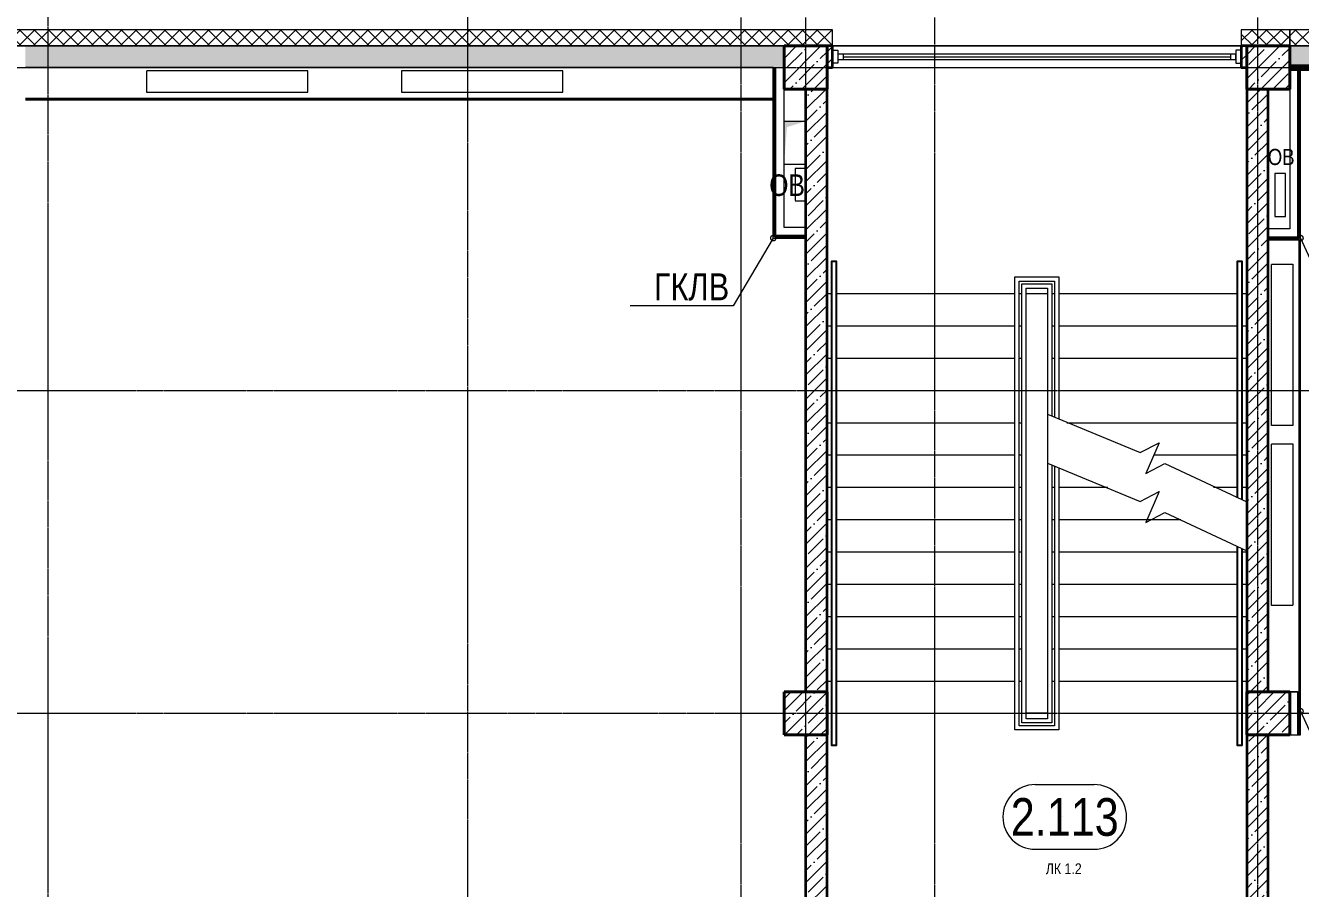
# Model space of a CAD drawing. Header units: millimetres. Extents: x -231292 to 573618, y -153144 to 564035.
# Drawn here: x 54733 to 66584, y 134302 to 142320 of the extents above; entities that cross this region are included whole.
import ezdxf
from ezdxf import colors
from ezdxf.entities.mleader import LeaderData, LeaderLine
from ezdxf.enums import TextEntityAlignment as Align
from ezdxf.math import Vec2, Vec3

# ---------------------------------------------------------------- set-up
doc = ezdxf.new("R2010")
doc.units = ezdxf.units.MM
doc.linetypes.add('CENTER2', pattern=[28.575, 19.05, -3.175, 3.175, -3.175])
doc.linetypes.add('HIDDEN2', pattern=[4.7625, 3.175, -1.5875])
doc.layers.get('0').update_dxf_attribs({"color": 250})
doc.layers.get('Defpoints').update_dxf_attribs({"color": 250})
for name, color, linetype, lineweight in [('11.4_11.5) Восст штроб. шпакл баз. 2 сл крс', 212, 'Continuous', 90), ('A-Wall-Open', 250, 'Continuous', 5), ('АР_Area', 250, 'Continuous', 5), ('АР_Колонны', 250, 'Continuous', 35), ('АР_Окна', 250, 'Continuous', 5), ('АР_Отопительные приборы', 250, 'HIDDEN2', 0), ('АР_Стены ЖБ', 250, 'Continuous', 35), ('АР_Стены ПЕНОблок', 250, 'Continuous', 20), ('АР_Тонкая', 250, 'Continuous', 5), ('АР_Утеплитель', 250, 'Continuous', 0), ('АР_Ф_ЛК', 250, 'Continuous', 5), ('АР_Штриховка', 250, 'Continuous', 0), ('Зашивка радиаторов тип 5 (спорт желтый)', 250, 'Continuous', 0), ('Зашивки ГКЛ на всю высоту', 250, 'Continuous', 0), ('КМ_Фахверки', 250, 'Continuous', 80), ('ОВ_Отопление', 250, 'Continuous', 0), ('Размеры зашивки ГКЛ', 250, 'Continuous', 0), ('РД_Оси_100', 250, 'Continuous', 0)]:
    doc.layers.add(name, color=color, linetype=linetype, lineweight=lineweight)
doc.layers.add('АР_Делит', color=250, linetype='Continuous', lineweight=0, plot=False)
doc.layers.add('РД_Витраж_проем', color=250, linetype='Continuous', lineweight=0, plot=False)
doc.styles.add('style1', font='ARIALN.TTF')
pattern_1 = [(45, (8883.4, 13229.69), (-112.2532, 112.2532), []), (45, (8995.66, 13229.69), (-112.2532, 112.2532), [198.4375, -39.6875, 0, -39.6875])]

# ---------------------------------------------------------------- blocks, each defined once
blk = doc.blocks.new('СОШ_2200_АР_ОСИ_М100_28.05.24')
at = {"layer": 'РД_Оси_100', "linetype": 'CENTER2'}
for p, q in [((49960, -6155), (49960, 139938.679)), ((-5954.958, 128700), (119910, 128700)), ((-5954.958, 125700), (119910, 125700)), ((-5954.958, 122700), (119910, 122700))]:
    blk.add_line(p, q, dxfattribs=at)
for points in [[(46060, -6163.105), (46060, 139538.679), (46130, 139938.679)], [(52500, 139938.679), (52500, -5755), (52358.276, -6155)], [(53100, 139938.679), (53100, -5755), (52949.266, -6155)], [(54300, 139938.679), (54300, -6155)], [(57300, 139938.679), (57300, -6155)]]:
    blk.add_lwpolyline(points, dxfattribs=at)
blk = doc.blocks.new('otv')
at = {"linetype": 'Continuous'}
blk.add_lwpolyline([(0, -1), (0, 0), (1, 0), (1, -1)], close=True, dxfattribs=at)
blk.add_solid([(0, -1), (0, 0), (0.135, -0.137), (1, 0)], dxfattribs=at)
blk = doc.blocks.new('_DotSmall')
at = {"color": 0, "linetype": 'ByBlock', "const_width": 0.5}
blk.add_lwpolyline([(-0.0625, 0, 1), (0.0625, 0, 1)], format="xyb", close=True, dxfattribs=at)
blk = doc.blocks.new('MOK-МаркаПом_овал_ареал')
for p, q in [((-2.75, 3), (2.75, 3)), ((-2.75, -3), (2.75, -3))]:
    blk.add_line(p, q)
for centre, radius, start, end in [((-2.75, 0), 3, 90, 270), ((2.75, 0), 3, 270, 90), ((-3.75, 0), 3.5, 0, 0.001)]:
    blk.add_arc(centre, radius, start, end)
at = {"color": 0, "style": 'style1'}
blk.add_attdef('АР-ПОМЕЩЕНИЕ:НОМЕР', text='', height=3.5, dxfattribs=at).set_placement((0, 0), align=Align.MIDDLE)
at = {"layer": 'Defpoints', "color": 2, "style": 'style1'}
blk.add_attdef('АР-ПОМЕЩЕНИЕ:НАИМЕНОВАНИЕ', text='', height=1, dxfattribs=at).set_placement((-0.09, -4.81), align=Align.MIDDLE)

msp = doc.modelspace()

# ---------------------------------------------------------------- hatches: boundary and pattern name
at = {"layer": 'АР_Штриховка', "linetype": 'Continuous', "lineweight": 0}
h = msp.add_hatch(dxfattribs=at)
h.set_pattern_fill('ANSI37', color=256, scale=30, style=0)
h.set_pattern_definition([(45, (8883.4, 13229.69), (-67.35192, 67.35192), []), (135, (8883.4, 13229.69), (-67.35192, -67.35192), [])])
h.paths.add_polyline_path([(46133.403, 142279.686), (46283.403, 142129.686), (62233.4, 142129.686), (62233.4, 142279.686)], flags=0)
h.paths.add_polyline_path([(66033.403, 142279.686), (66033.403, 142129.686), (66483.402, 142129.686), (66483.402, 142279.686)], flags=0)
h = msp.add_hatch(dxfattribs=at)
h.set_pattern_fill('ANSI37', color=256, scale=30, style=0)
h.set_pattern_definition([(45, (8883.4, 13229.69), (-67.35192, 67.35192), []), (135, (8883.4, 13229.69), (-67.35192, -67.35192), [])])
h.paths.add_polyline_path([(66483.403, 142279.686), (66483.403, 142129.686), (67283.403, 142129.686), (67283.403, 142279.686)], flags=0)
h.paths.add_polyline_path([(68783.403, 142279.686), (68783.403, 142129.686), (70283.403, 142129.686), (70283.403, 142279.686)], flags=0)
h.paths.add_polyline_path([(73183.403, 142279.686), (73183.403, 142129.686), (74683.403, 142129.686), (74683.403, 142279.686)], flags=0)
h.paths.add_polyline_path([(76183.403, 142279.686), (76183.403, 142129.686), (77683.403, 142129.686), (77683.403, 142279.686)], flags=0)
h.paths.add_polyline_path([(80583.403, 142279.686), (80583.403, 142129.686), (81483.403, 142129.686), (81483.403, 142279.686)], flags=0)
h = msp.add_hatch(dxfattribs=at)
h.set_pattern_fill('AR-CONC', color=256, angle=45, style=0)
h.set_pattern_definition([(95, (8883.4, 13229.69), (140.09465, 117.55338), [19.05, -209.55]), (40, (8883.4, 13229.69), (-160.01845, 110.17673), [15.24, -167.64058]), (145.45144, (8895.08, 13239.48), (-19.9238, 227.7301), [16.19, -178.09024]), (91.1842, (8847.48, 13265.6), (221.41024, 161.9534), [28.575, -314.325]), (141.63556, (8865.93, 13279.1), (-7.0866, 342.82676), [24.285, -267.1356]), (36.18415, (8847.48, 13265.6), (-7.0866, 342.82676), [22.85997, -251.45973]), (66, (8874.42, 13274.59), (179.51998, 34.89515), [19.05, -209.55]), (11, (8874.42, 13274.59), (-86.53993, 173.9412), [15.24, -167.64]), (116.45145, (8889.38, 13277.5), (92.98005, 208.83634), [16.19, -178.08994]), (82.5, (8883.4, 13229.686), (-57.60547, 61.973414), [0, -165.608, 0, -170.18, 0, -168.275]), (52.5, (8883.4, 13229.69), (-23.58973, 118.087), [0, -97.028, 0, -161.798, 0, -64.135]), (12.5, (8843.35, 13189.634), (99.927863, 91.826196), [0, -63.5, 0, -198.12, 0, -262.89]), (2.5, (8825.39, 13171.67), (86.7639, 122.72239), [0, -82.55, 0, -131.572, 0, -186.69])])
h.paths.add_polyline_path([(54733.403, 142129.686), (54733.403, 141929.686), (61783.402, 141929.686), (61783.402, 142129.686)], flags=0)
at = {"layer": 'АР_Штриховка', "linetype": 'Continuous', "lineweight": 5}
h = msp.add_hatch(dxfattribs=at)
h.set_pattern_fill('ANSI35', color=256, scale=25, style=0)
h.set_pattern_definition(pattern_1)
h.paths.add_polyline_path([(61783.4, 141729.686), (62183.4, 141729.686), (62183.4, 142129.686), (61783.4, 142129.686)], flags=0)
h = msp.add_hatch(dxfattribs=at)
h.set_pattern_fill('ANSI35', color=256, scale=25, angle=-360, style=0)
h.set_pattern_definition([(45, (8883.4, 13229.69), (-112.2532, 112.2532), []), (45, (8995.66, 13229.69), (-112.2532, 112.2532), [198.4375, -39.6875, 0, -39.6875])])
h.paths.add_polyline_path([(62183.4, 142129.686), (62183.4, 141929.686), (62233.4, 141929.686), (62233.4, 142129.686)], flags=0)
h.paths.add_polyline_path([(66033.403, 142129.686), (66033.403, 141929.686), (66083.403, 141929.686), (66083.403, 142129.686)], flags=0)
h = msp.add_hatch(dxfattribs=at)
h.set_pattern_fill('ANSI35', color=256, scale=25, style=0)
h.set_pattern_definition(pattern_1)
h.paths.add_polyline_path([(66083.403, 141729.686), (66483.403, 141729.686), (66483.403, 142129.686), (66083.403, 142129.686)], flags=0)
at = {"layer": 'АР_Штриховка', "linetype": 'Continuous', "lineweight": 0}
h = msp.add_hatch(dxfattribs=at)
h.set_pattern_fill('AR-CONC', color=256, style=0)
h.set_pattern_definition([(50, (8883.4, 13229.69), (182.18467, -15.93909), [19.05, -209.55]), (355, (8883.4, 13229.69), (-35.24342, 191.05685), [15.24, -167.64058]), (100.45144, (8898.58, 13228.36), (146.94125, 175.11775), [16.19, -178.09024]), (46.1842, (8883.4, 13280.49), (271.07904, -42.04233), [28.575, -314.325]), (96.63556, (8906, 13276.98), (237.40413, 247.42612), [24.285, -267.1356]), (351.18415, (8883.4, 13280.5), (237.40413, 247.4261), [22.85997, -251.45973]), (21, (8908.8, 13267.79), (151.61439, -102.2652), [19.05, -209.55]), (326, (8908.8, 13267.79), (61.80203, 184.18797), [15.24, -167.64]), (71.45144, (8921.44, 13259.26), (213.41642, 81.92277), [16.19, -178.08994]), (37.5, (8883.4, 13229.686), (3.088603, 84.55504), [0, -165.608, 0, -170.18, 0, -168.275]), (7.5, (8883.4, 13229.69), (66.81966, 100.180575), [0, -97.028, 0, -161.798, 0, -64.135]), (327.5, (8826.76, 13229.686), (135.590595, -5.728744), [0, -63.5, 0, -198.12, 0, -262.89]), (317.5, (8801.36, 13229.69), (148.12918, 25.42649), [0, -82.55, 0, -131.572, 0, -186.69])])
h.paths.add_polyline_path([(66483.403, 142129.686), (66483.403, 141929.686), (67283.403, 141929.686), (67283.403, 142129.686)], flags=0)
h.paths.add_polyline_path([(68783.403, 142129.686), (68783.403, 141929.686), (70283.403, 141929.686), (70283.403, 142129.686)], flags=0)
h.paths.add_polyline_path([(73183.403, 142129.686), (73183.403, 141929.686), (74683.403, 141929.686), (74683.403, 142129.686)], flags=0)
h.paths.add_polyline_path([(76183.403, 142129.686), (76183.403, 141929.686), (77683.403, 141929.686), (77683.403, 142129.686)], flags=0)
h.paths.add_polyline_path([(80583.403, 142129.686), (80583.403, 141929.686), (81483.403, 141929.686), (81483.403, 142129.686)], flags=0)
at = {"layer": 'АР_Штриховка', "linetype": 'Continuous', "lineweight": 5}
h = msp.add_hatch(dxfattribs=at)
h.set_pattern_fill('ANSI35', color=256, scale=25, angle=-360, style=0)
h.set_pattern_definition([(45, (8883.4, 13229.69), (-112.2532, 112.2532), []), (45, (8995.66, 13229.69), (-112.2532, 112.2532), [198.4375, -39.6875, 0, -39.6875])])
h.paths.add_polyline_path([(62183.403, 141729.686), (61983.403, 141729.686), (61983.403, 136129.686), (62183.403, 136129.686)], flags=0)
h = msp.add_hatch(dxfattribs=at)
h.set_pattern_fill('ANSI35', color=256, scale=25, angle=-360, style=0)
h.set_pattern_definition([(45, (8883.4, 13229.69), (-112.2532, 112.2532), []), (45, (8995.66, 13229.69), (-112.2532, 112.2532), [198.4375, -39.6875, 0, -39.6875])])
h.paths.add_polyline_path([(66283.403, 141729.686), (66083.403, 141729.686), (66083.403, 136129.686), (66283.403, 136129.686)], flags=0)
h = msp.add_hatch(dxfattribs=at)
h.set_pattern_fill('ANSI35', color=256, scale=25, style=0)
h.set_pattern_definition(pattern_1)
h.paths.add_polyline_path([(61783.4, 135729.686), (62183.4, 135729.686), (62183.4, 136129.686), (61783.4, 136129.686)], flags=0)
h = msp.add_hatch(dxfattribs=at)
h.set_pattern_fill('ANSI35', color=256, scale=25, style=0)
h.set_pattern_definition(pattern_1)
h.paths.add_polyline_path([(66083.403, 135729.686), (66483.403, 135729.686), (66483.403, 136129.686), (66083.403, 136129.686)], flags=0)
h = msp.add_hatch(dxfattribs=at)
h.set_pattern_fill('ANSI35', color=256, scale=25, angle=-360, style=0)
h.set_pattern_definition([(45, (8883.4, 13229.69), (-112.2532, 112.2532), []), (45, (8995.66, 13229.69), (-112.2532, 112.2532), [198.4375, -39.6875, 0, -39.6875])])
h.paths.add_polyline_path([(62183.403, 135729.686), (61983.403, 135729.686), (61983.403, 133129.686), (62183.403, 133129.686)], flags=0)
h = msp.add_hatch(dxfattribs=at)
h.set_pattern_fill('ANSI35', color=256, scale=25, angle=-360, style=0)
h.set_pattern_definition([(45, (8883.4, 13229.69), (-112.2532, 112.2532), []), (45, (8995.66, 13229.69), (-112.2532, 112.2532), [198.4375, -39.6875, 0, -39.6875])])
h.paths.add_polyline_path([(66283.403, 135729.686), (66083.403, 135729.686), (66083.403, 133129.686), (66283.403, 133129.686)], flags=0)

# ---------------------------------------------------------------- linework, layer by layer
for points in [[(62268.4, 139829.686), (62268.4, 135629.686), (62228.4, 135629.686), (62228.4, 140129.686), (62268.4, 140129.686), (62268.4, 139829.686)], [(66038.403, 137458.304), (66038.403, 135629.686), (65998.403, 135629.686), (65998.403, 137475.934)]]:
    msp.add_lwpolyline(points)
at = {"color": 5}
msp.add_lwpolyline([(65998.403, 137930.741), (65998.403, 140129.686), (66038.403, 140129.686), (66038.403, 137913.111)], dxfattribs=at)
at = {"layer": '11.4_11.5) Восст штроб. шпакл баз. 2 сл крс'}
msp.add_lwpolyline([(66483.403, 141929.686), (73733.403, 141929.686)], dxfattribs=at)
at = {"layer": 'A-Wall-Open', "linetype": 'Continuous', "lineweight": 5}
msp.add_line((62233.4, 142129.686), (66033.403, 142129.686), dxfattribs=at)
at = {"layer": 'АР_Делит'}
msp.add_lwpolyline([(62183.4, 133029.686), (62183.4, 141929.686), (66083.403, 141929.686), (66083.403, 133029.686)], close=True, dxfattribs=at)
at = {"layer": 'АР_Колонны', "linetype": 'HIDDEN2', "lineweight": 25}
for p, q in [((61783.4, 142129.686), (62183.4, 142129.686)), ((61783.4, 141729.686), (61783.4, 142129.686)), ((62183.4, 142129.686), (62183.4, 141729.686)), ((66083.403, 142129.686), (66483.403, 142129.686)), ((66083.403, 141729.686), (66083.403, 142129.686)), ((66483.403, 142129.686), (66483.403, 141729.686)), ((62183.4, 141729.686), (61783.4, 141729.686)), ((66483.403, 141729.686), (66083.403, 141729.686)), ((61783.4, 136129.686), (62183.4, 136129.686)), ((61783.4, 135729.686), (61783.4, 136129.686)), ((62183.4, 136129.686), (62183.4, 135729.686)), ((66083.403, 136129.686), (66483.403, 136129.686)), ((66083.403, 135729.686), (66083.403, 136129.686)), ((66483.403, 136129.686), (66483.403, 135729.686)), ((62183.4, 135729.686), (61783.4, 135729.686)), ((66483.403, 135729.686), (66083.403, 135729.686))]:
    msp.add_line(p, q, dxfattribs=at)
at = {"layer": 'АР_Колонны', "linetype": 'Continuous', "lineweight": 35}
for p, q in [((61783.4, 142129.686), (62183.4, 142129.686)), ((61783.4, 141729.686), (61783.4, 142129.686)), ((62183.4, 141729.686), (62183.4, 142129.686)), ((66083.403, 142129.686), (66483.403, 142129.686)), ((66083.403, 141729.686), (66083.403, 142129.686)), ((66483.403, 141729.686), (66483.403, 142129.686)), ((61783.4, 141729.686), (62183.4, 141729.686)), ((66083.403, 141729.686), (66483.403, 141729.686)), ((61783.4, 136129.686), (62183.4, 136129.686)), ((61783.4, 135729.686), (61783.4, 136129.686)), ((62183.4, 135729.686), (62183.4, 136129.686)), ((66083.403, 136129.686), (66483.403, 136129.686)), ((66083.403, 135729.686), (66083.403, 136129.686)), ((66483.403, 135729.686), (66483.403, 136129.686)), ((61783.4, 135729.686), (62183.4, 135729.686)), ((66083.403, 135729.686), (66483.403, 135729.686))]:
    msp.add_line(p, q, dxfattribs=at)
at = {"layer": 'АР_Окна', "linetype": 'Continuous', "lineweight": 5}
for p, q in [((62233.4, 142129.686), (66033.403, 142129.686)), ((62333.4, 142054.686), (62333.4, 142004.686)), ((62333.4, 142029.686), (65933.403, 142029.686)), ((65933.403, 142054.686), (65933.403, 142004.686)), ((62233.4, 141929.686), (66033.403, 141929.686))]:
    msp.add_line(p, q, dxfattribs=at)
for points in [[(62283.4, 141969.686), (62233.4, 141969.686), (62233.4, 142089.686), (62283.4, 142089.686)], [(65983.403, 141969.686), (66033.403, 141969.686), (66033.403, 142089.686), (65983.403, 142089.686)], [(62283.4, 142054.686), (62283.4, 142004.686), (65983.403, 142004.686), (65983.403, 142054.686)]]:
    msp.add_lwpolyline(points, close=True, dxfattribs=at)
at = {"layer": 'АР_Отопительные приборы'}
for points in [[(57358.523, 141899.686), (55858.523, 141899.686), (55858.523, 141699.686), (57358.523, 141699.686)], [(59727.588, 141899.686), (58227.588, 141899.686), (58227.588, 141699.686), (59727.588, 141699.686)], [(61986.262, 140990.834), (61886.262, 140990.834), (61886.262, 140690.834), (61986.262, 140690.834)], [(66313.403, 140101.993), (66513.403, 140101.993), (66513.403, 138601.993), (66313.403, 138601.993)], [(66313.403, 138431.909), (66513.403, 138431.909), (66513.403, 136931.909), (66313.403, 136931.909)]]:
    msp.add_lwpolyline(points, close=True, dxfattribs=at)
at = {"layer": 'АР_Отопительные приборы', "linetype": 'ByBlock'}
msp.add_lwpolyline([(66445.604, 140944.52), (66345.604, 140944.52), (66345.604, 140544.52), (66445.604, 140544.52)], close=True, dxfattribs=at)
at = {"layer": 'АР_Стены ЖБ', "linetype": 'Continuous', "lineweight": 40}
for p, q in [((62183.4, 142129.686), (61783.4, 142129.686)), ((61783.4, 142129.686), (61783.4, 141729.686)), ((62183.4, 141729.686), (62183.4, 142129.686)), ((66483.403, 142129.686), (66083.403, 142129.686)), ((66083.403, 142129.686), (66083.403, 141729.686)), ((66483.403, 141729.686), (66483.403, 142129.686)), ((61783.4, 141729.686), (62183.4, 141729.686)), ((66083.403, 141729.686), (66483.403, 141729.686)), ((62183.4, 136129.686), (61783.4, 136129.686)), ((61783.4, 136129.686), (61783.4, 135729.686)), ((62183.4, 135729.686), (62183.4, 136129.686)), ((66483.403, 136129.686), (66083.403, 136129.686)), ((66083.403, 136129.686), (66083.403, 135729.686)), ((66483.403, 135729.686), (66483.403, 136129.686)), ((61783.4, 135729.686), (62183.4, 135729.686)), ((66083.403, 135729.686), (66483.403, 135729.686))]:
    msp.add_line(p, q, dxfattribs=at)
at = {"layer": 'АР_Стены ЖБ', "linetype": 'Continuous', "lineweight": 35}
for p, q in [((62183.4, 142129.686), (62183.4, 141929.686)), ((62233.4, 142129.686), (62183.4, 142129.686)), ((62233.4, 141929.686), (62233.4, 142129.686)), ((66033.403, 142129.686), (66033.403, 141929.686)), ((66083.403, 142129.686), (66033.403, 142129.686)), ((66083.403, 141929.686), (66083.403, 142129.686)), ((62183.4, 141929.686), (62233.4, 141929.686)), ((66033.403, 141929.686), (66083.403, 141929.686)), ((62183.403, 141729.686), (61983.403, 141729.686)), ((61983.403, 141729.686), (61983.403, 136129.686)), ((62183.403, 136129.686), (62183.403, 141729.686)), ((66283.403, 141729.686), (66083.403, 141729.686)), ((66083.403, 141729.686), (66083.403, 136129.686)), ((66283.403, 136129.686), (66283.403, 141729.686)), ((61983.403, 136129.686), (62183.403, 136129.686)), ((66083.403, 136129.686), (66283.403, 136129.686)), ((62183.403, 135729.686), (61983.403, 135729.686)), ((61983.403, 135729.686), (61983.403, 133129.686)), ((62183.403, 133129.686), (62183.403, 135729.686)), ((66283.403, 135729.686), (66083.403, 135729.686)), ((66083.403, 135729.686), (66083.403, 133129.686)), ((66283.403, 133129.686), (66283.403, 135729.686))]:
    msp.add_line(p, q, dxfattribs=at)
at = {"layer": 'АР_Стены ПЕНОблок', "linetype": 'Continuous', "lineweight": 20}
for p, q in [((61783.402, 142129.686), (54733.403, 142129.686)), ((61783.402, 141929.686), (61783.402, 142129.686)), ((66483.403, 142129.686), (66483.403, 141929.686)), ((67283.403, 142129.686), (66483.403, 142129.686)), ((54733.403, 141929.686), (61783.402, 141929.686)), ((66483.403, 141929.686), (67283.403, 141929.686))]:
    msp.add_line(p, q, dxfattribs=at)
at = {"layer": 'АР_Тонкая'}
for points in [[(64233.401, 138708.66), (65094.02, 138351.383), (65271.42, 138443.948), (65145.385, 138157.991), (65322.785, 138250.555), (66083.403, 137893.278)], [(64233.401, 138253.854), (65094.02, 137896.576), (65271.42, 137989.141), (65145.385, 137703.184), (65322.785, 137795.748), (66083.403, 137438.471)]]:
    msp.add_lwpolyline(points, dxfattribs=at)
at = {"layer": 'АР_Утеплитель', "linetype": 'Continuous', "lineweight": 0}
for p, q in [((62233.4, 142279.686), (46133.403, 142279.686)), ((62233.4, 142129.686), (62233.4, 142279.686)), ((66033.403, 142279.686), (66033.403, 142129.686)), ((66483.402, 142279.686), (66033.403, 142279.686)), ((66483.402, 142129.686), (66483.402, 142279.686)), ((66483.403, 142279.686), (66483.403, 142129.686)), ((67283.403, 142279.686), (66483.403, 142279.686)), ((46283.403, 142129.686), (62233.4, 142129.686)), ((66033.403, 142129.686), (66483.402, 142129.686)), ((66483.403, 142129.686), (67283.403, 142129.686))]:
    msp.add_line(p, q, dxfattribs=at)
at = {"layer": 'АР_Ф_ЛК', "color": 5}
for p, q in [((62183.4, 139829.686), (62228.4, 139829.686)), ((66038.403, 139829.686), (66083.403, 139829.686)), ((62183.4, 139529.686), (62228.4, 139529.686)), ((66038.403, 139529.686), (66083.403, 139529.686)), ((62183.4, 139229.686), (62228.4, 139229.686)), ((66038.403, 139229.686), (66083.403, 139229.686)), ((62183.4, 138929.686), (62228.4, 138929.686)), ((66038.403, 138929.686), (66083.403, 138929.686)), ((62183.4, 138629.686), (62228.4, 138629.686)), ((66038.403, 138629.686), (66083.403, 138629.686)), ((62183.4, 138329.686), (62228.4, 138329.686)), ((66038.403, 138329.686), (66083.403, 138329.686)), ((62183.4, 138029.686), (62228.4, 138029.686)), ((65773.909, 138029.686), (65998.403, 138029.686)), ((66038.403, 138029.686), (66083.403, 138029.686)), ((62183.4, 137729.686), (62228.4, 137729.686)), ((62183.4, 137429.686), (62228.4, 137429.686)), ((66038.403, 137429.686), (66083.403, 137429.686)), ((62183.4, 137129.686), (62228.4, 137129.686)), ((66038.403, 137129.686), (66083.403, 137129.686)), ((62183.4, 136829.686), (62228.4, 136829.686)), ((66038.403, 136829.686), (66083.403, 136829.686)), ((62183.4, 136529.686), (62228.4, 136529.686)), ((66038.403, 136529.686), (66083.403, 136529.686)), ((62183.4, 136229.686), (62228.4, 136229.686)), ((66038.403, 136229.686), (66083.403, 136229.686)), ((62183.4, 135929.686), (62228.4, 135929.686)), ((66038.403, 135929.686), (66083.403, 135929.686))]:
    msp.add_line(p, q, dxfattribs=at)
at = {"layer": 'АР_Ф_ЛК'}
for p, q in [((62268.4, 139829.686), (63928.401, 139829.686)), ((63968.401, 139829.686), (63993.401, 139829.686)), ((64033.401, 139829.686), (64233.401, 139829.686)), ((64273.401, 139829.686), (64298.401, 139829.686)), ((64338.401, 139829.686), (65998.403, 139829.686)), ((62268.4, 139529.686), (63928.401, 139529.686)), ((63968.401, 139529.686), (63993.401, 139529.686)), ((64273.401, 139529.686), (64298.401, 139529.686)), ((64338.401, 139529.686), (65998.403, 139529.686)), ((62268.4, 139229.686), (63928.401, 139229.686)), ((63968.401, 139229.686), (63993.401, 139229.686)), ((64273.401, 139229.686), (64298.401, 139229.686)), ((64338.401, 139229.686), (65998.403, 139229.686)), ((62268.4, 138929.686), (63928.401, 138929.686)), ((63968.401, 138929.686), (63993.401, 138929.686)), ((64273.401, 138929.686), (64298.401, 138929.686)), ((64338.401, 138929.686), (65998.403, 138929.686)), ((62268.4, 138629.686), (63928.401, 138629.686)), ((63968.401, 138629.686), (63993.401, 138629.686)), ((64412.584, 138629.686), (65998.403, 138629.686)), ((62268.4, 138329.686), (63928.401, 138329.686)), ((63968.401, 138329.686), (63993.401, 138329.686)), ((65221.059, 138329.686), (65998.403, 138329.686)), ((62268.4, 138029.686), (63928.401, 138029.686)), ((63968.401, 138029.686), (63993.401, 138029.686)), ((64273.401, 138029.686), (64298.401, 138029.686)), ((64338.401, 138029.686), (64792.01, 138029.686)), ((62268.4, 137729.686), (63928.401, 137729.686)), ((63968.401, 137729.686), (63993.401, 137729.686)), ((64273.401, 137729.686), (64298.401, 137729.686)), ((64338.401, 137729.686), (65472.672, 137729.686)), ((62268.4, 137429.686), (63928.401, 137429.686)), ((63968.401, 137429.686), (63993.401, 137429.686)), ((64273.401, 137429.686), (64298.401, 137429.686)), ((64338.401, 137429.686), (65998.403, 137429.686)), ((62268.4, 137129.686), (63928.401, 137129.686)), ((63968.401, 137129.686), (63993.401, 137129.686)), ((64273.401, 137129.686), (64298.401, 137129.686)), ((64338.401, 137129.686), (65998.403, 137129.686)), ((62268.4, 136829.686), (63928.401, 136829.686)), ((63968.401, 136829.686), (63993.401, 136829.686)), ((64273.401, 136829.686), (64298.401, 136829.686)), ((64338.401, 136829.686), (65998.403, 136829.686)), ((62268.4, 136529.686), (63928.401, 136529.686)), ((63968.401, 136529.686), (63993.401, 136529.686)), ((64273.401, 136529.686), (64298.401, 136529.686)), ((64338.401, 136529.686), (65998.403, 136529.686)), ((62268.4, 136229.686), (63928.401, 136229.686)), ((63968.401, 136229.686), (63993.401, 136229.686)), ((64273.401, 136229.686), (64298.401, 136229.686)), ((64338.401, 136229.686), (65998.403, 136229.686)), ((62268.4, 135929.686), (63928.401, 135929.686)), ((63968.401, 135929.686), (63993.401, 135929.686)), ((64033.401, 135929.686), (64233.401, 135929.686)), ((64273.401, 135929.686), (64298.401, 135929.686)), ((64338.401, 135929.686), (65998.403, 135929.686))]:
    msp.add_line(p, q, dxfattribs=at)
for points in [[(64338.401, 138207.575), (64338.401, 135774.686), (63928.401, 135774.686), (63928.401, 139984.686), (64338.401, 139984.686), (64338.401, 138662.382)], [(64298.401, 138225.205), (64298.401, 135814.686), (63968.401, 135814.686), (63968.401, 139944.686), (64298.401, 139944.686), (64298.401, 138680.012)], [(64273.401, 138236.224), (64273.401, 135839.686), (63993.401, 135839.686), (63993.401, 139919.686), (64273.401, 139919.686), (64273.401, 138691.031)]]:
    msp.add_lwpolyline(points, dxfattribs=at)
for points in [[(63123.401, 139829.686, 0, 150, 0), (63123.401, 139363.437, 0, 0, 0), (63123.401, 135929.686, 0, 0, 0)], [(65143.402, 138451.207, 0, 150, 0), (65143.402, 138917.456, 0, 0, 0), (65143.402, 139829.686, 0, 0, 0)], [(65143.402, 135929.686, 0, 150, 0), (65143.402, 136395.935, 0, 0, 0), (65143.402, 137729.686, 0, 0, 0)]]:
    msp.add_lwpolyline(points, format="xyseb", dxfattribs=at)
for points in [[(64033.401, 135879.686), (64033.401, 139879.686), (64233.401, 139879.686), (64233.401, 135879.686)], [(64033.401, 135929.686), (64033.401, 139829.686), (64233.401, 139829.686), (64233.401, 135929.686)]]:
    msp.add_lwpolyline(points, close=True, dxfattribs=at)
at = {"layer": 'Зашивка радиаторов тип 5 (спорт желтый)', "linetype": 'Continuous', "lineweight": 0}
for p, q in [((61683.198, 141929.64), (54733.405, 141929.686)), ((61683.198, 141629.64), (61683.198, 141929.64)), ((54733.403, 141642.186), (61683.198, 141642.14)), ((61683.198, 141642.14), (54733.403, 141642.186)), ((54733.403, 141629.686), (61683.198, 141629.64)), ((66283.403, 140329.322), (66583.403, 140329.322)), ((66283.403, 140329.322), (66283.403, 136129.686)), ((66570.903, 136129.686), (66570.903, 140329.322)), ((66570.903, 140329.322), (66570.903, 136129.686)), ((66583.403, 136129.686), (66583.403, 140329.322)), ((66283.403, 136129.686), (66483.403, 136129.686)), ((66483.403, 136129.686), (66483.403, 136129.686)), ((66483.403, 136129.686), (66570.903, 136129.686)), ((66570.903, 136129.686), (66583.403, 136129.686))]:
    msp.add_line(p, q, dxfattribs=at)
at = {"layer": 'Зашивки ГКЛ на всю высоту', "linetype": 'Continuous', "lineweight": 0}
for p, q in [((61683.198, 140344.52), (61683.198, 141929.686)), ((61683.198, 141929.686), (61783.198, 141929.686)), ((61695.698, 140369.52), (61695.698, 141929.686)), ((61695.698, 140357.02), (61695.698, 141929.686)), ((61708.198, 140357.02), (61708.198, 141929.686)), ((61708.198, 140369.52), (61708.198, 141929.686)), ((61783.198, 140444.52), (61783.198, 141929.686)), ((66483.604, 141929.699), (66483.415, 140429.322)), ((66483.604, 141929.699), (66583.604, 141929.686)), ((66558.604, 141929.689), (66558.404, 140341.822)), ((66558.406, 140354.322), (66558.604, 141929.689)), ((66570.904, 140341.822), (66571.104, 141929.688)), ((66571.104, 141929.688), (66570.906, 140354.322)), ((66583.403, 140329.322), (66583.604, 141929.686)), ((61985.356, 140444.52), (61783.198, 140444.52)), ((61985.356, 140344.52), (61985.356, 140444.52)), ((66283.403, 140329.322), (66283.403, 140429.322)), ((66483.415, 140429.322), (66283.403, 140429.322)), ((61683.198, 140344.52), (61985.356, 140344.52)), ((61985.356, 140369.52), (61695.698, 140369.52)), ((61695.698, 140357.02), (61985.356, 140357.02)), ((61708.198, 140369.52), (61985.356, 140369.52)), ((61985.356, 140357.02), (61708.198, 140357.02)), ((66570.906, 140354.322), (66283.403, 140354.322)), ((66283.403, 140354.322), (66558.406, 140354.322)), ((66558.404, 140341.822), (66283.403, 140341.822)), ((66283.403, 140341.822), (66570.904, 140341.822)), ((66283.403, 140329.322), (66583.403, 140329.322)), ((66558.403, 136129.686), (66483.403, 136129.686)), ((66483.403, 136129.686), (66483.403, 135729.686)), ((66558.403, 136129.686), (66583.403, 136129.686)), ((66558.403, 136129.686), (66558.403, 135729.686)), ((66558.403, 135729.686), (66558.403, 136129.686)), ((66570.903, 136129.686), (66570.903, 135729.686)), ((66570.903, 135729.686), (66570.903, 136129.686)), ((66583.403, 135729.686), (66583.403, 136129.686)), ((66483.403, 135729.686), (66558.403, 135729.686)), ((66558.403, 135729.686), (66583.403, 135729.686))]:
    msp.add_line(p, q, dxfattribs=at)
at = {"layer": 'КМ_Фахверки', "lineweight": 5}
msp.add_lwpolyline([(79583.403, 81804.686), (103283.403, 81804.103), (103283.403, 13129.686), (123583.403, 13129.686), (123583.371, 148129.686), (81883.406, 148129.686), (81883.406, 142129.686), (46283.403, 142129.686), (46283.403, 113829.686), (8783.403, 113829.686), (8783.403, 26629.686), (36583.403, 26629.686), (36583.403, 39729.686), (29083.403, 39729.686), (29083.403, 81804.686), (54383.403, 81804.686), (54383.403, 13129.686), (92083.403, 13129.686), (92083.403, 26829.686), (74683.402, 26829.694), (74683.401, 81804.686), (79584.99, 81804.686)], dxfattribs=at)
at = {"layer": 'РД_Витраж_проем', "linetype": 'Continuous', "lineweight": 0}
msp.add_line((62233.403, 142129.686), (66033.403, 142129.686), dxfattribs=at)

# ---------------------------------------------------------------- block references
at = {"layer": 'АР_Area', "linetype": 'Continuous', "lineweight": 5, "xscale": 100, "yscale": 100, "zscale": 100}
msp.add_blockref('MOK-МаркаПом_овал_ареал', (64392.331, 134966.586), dxfattribs=at).add_auto_attribs({'АР-ПОМЕЩЕНИЕ:НОМЕР': '2.113', 'АР-ПОМЕЩЕНИЕ:НАИМЕНОВАНИЕ': 'ЛК 1.2'})
at = {"layer": 'ОВ_Отопление', "xscale": 200, "yscale": 400}
msp.add_blockref('otv', (61783.403, 141429.686), dxfattribs=at)
at = {"layer": 'РД_Оси_100'}
msp.add_blockref('СОШ_2200_АР_ОСИ_М100_28.05.24', (8883.403, 13229.686), dxfattribs=at)

# ---------------------------------------------------------------- texts
at = {"layer": 'ОВ_Отопление', "width": 590.00022, "attachment_point": 5, "style": 'style1'}
for insert, char_height in [((66404.048, 141097.42), 150), ((61811.731, 140834.946), 200)]:
    msp.add_mtext('ОВ', dxfattribs=dict(at, insert=insert, char_height=char_height))

# ---------------------------------------------------------------- leaders
at = {"layer": 'Размеры зашивки ГКЛ'}
ml = msp.add_multileader_mtext('Standard', dxfattribs=at)
ml.set_content('\\pxsm1;ГКЛВ', color=256, style='style1')
ml.set_leader_properties(color=256, linetype='ByLayer', lineweight=9)
ml.set_arrow_properties(name='DOTSMALL')
ml.build(insert=Vec2(0, 0))
ml.multileader.update_dxf_attribs({"text_left_attachment_type": 6, "text_right_attachment_type": 6, "text_bottom_attachment_type": 10, "dogleg_length": 25, "arrow_head_size": 100})
ctx = ml.context
ctx.base_point, ctx.char_height, ctx.arrow_head_size, ctx.landing_gap_size, ctx.plane_origin = Vec3(60525.403, 139716.686), 250, 100, 50, Vec3(51596.521, 147176.196)
ctx.left_attachment, ctx.right_attachment, ctx.top_attachment = 6, 6, 10
notes = []
notes.append((ctx, [(1, (1, 1, 0), (61311.385, 139716.686), (-1, 0), 25, [(1, [(61683.198, 140344.52)], 0, [])])]))
ctx.mtext.insert, ctx.mtext.width, ctx.mtext.defined_height, ctx.mtext.line_spacing_factor, ctx.mtext.flow_direction = Vec3(60575.403, 140016.686), 1126.26794, 600, 0.3, 5
ml = msp.add_multileader_mtext('Standard', dxfattribs=at)
ml.set_content('\\pxsm1;ГКЛВ', color=256, style='style1')
ml.set_leader_properties(color=256, linetype='ByLayer', lineweight=9)
ml.set_arrow_properties(name='DOTSMALL')
ml.build(insert=Vec2(0, 0))
ml.multileader.update_dxf_attribs({"text_left_attachment_type": 6, "text_right_attachment_type": 6, "text_bottom_attachment_type": 10, "dogleg_length": 25, "arrow_head_size": 100})
ctx = ml.context
ctx.base_point, ctx.char_height, ctx.arrow_head_size, ctx.landing_gap_size, ctx.plane_origin = Vec3(66919.878, 139662.686), 250, 100, 50, Vec3(57663.929, 146476.487)
ctx.left_attachment, ctx.right_attachment, ctx.top_attachment = 6, 6, 10
notes.append((ctx, [(0, (1, 1, 0), (66894.878, 139662.686), (1, 0), 25, [(1, [(66583.604, 140344.52)], 0, [])])]))
ctx.mtext.insert, ctx.mtext.width, ctx.mtext.defined_height, ctx.mtext.line_spacing_factor, ctx.mtext.flow_direction = Vec3(66969.878, 139962.686), 1126.26794, 600, 0.3, 5
ml = msp.add_multileader_mtext('Standard', dxfattribs=at)
ml.set_content('\\pxsm1;ГКЛВ', color=256, style='style1')
ml.set_leader_properties(color=256, linetype='ByLayer', lineweight=9)
ml.set_arrow_properties(name='DOTSMALL')
ml.build(insert=Vec2(0, 0))
ml.multileader.update_dxf_attribs({"text_left_attachment_type": 6, "text_right_attachment_type": 6, "text_bottom_attachment_type": 10, "dogleg_length": 25, "arrow_head_size": 100})
ctx = ml.context
ctx.base_point, ctx.char_height, ctx.arrow_head_size, ctx.landing_gap_size, ctx.plane_origin = Vec3(66919.878, 135266.401), 250, 100, 50, Vec3(57663.929, 142080.202)
ctx.left_attachment, ctx.right_attachment, ctx.top_attachment = 6, 6, 10
notes.append((ctx, [(0, (1, 1, 0), (66894.878, 135266.401), (1, 0), 25, [(1, [(66583.604, 135948.235)], 0, [])])]))
ctx.mtext.insert, ctx.mtext.width, ctx.mtext.defined_height, ctx.mtext.line_spacing_factor, ctx.mtext.flow_direction = Vec3(66969.878, 135566.401), 1126.26794, 600, 0.3, 5
for ctx, leaders in notes:
    for number, flags, end, landing, length, lines in leaders:
        leader = LeaderData()
        leader.index, (leader.has_last_leader_line, leader.has_dogleg_vector, leader.attachment_direction) = number, flags
        leader.last_leader_point, leader.dogleg_vector, leader.dogleg_length = Vec3(end), Vec3(landing), length
        for number, points, colour, breaks in lines:
            line = LeaderLine()
            line.index, line.vertices, line.color, line.breaks = number, Vec3.list(points), colors.encode_raw_color(colour), breaks
            leader.lines.append(line)
        ctx.leaders.append(leader)

doc.saveas('drawing.dxf')
